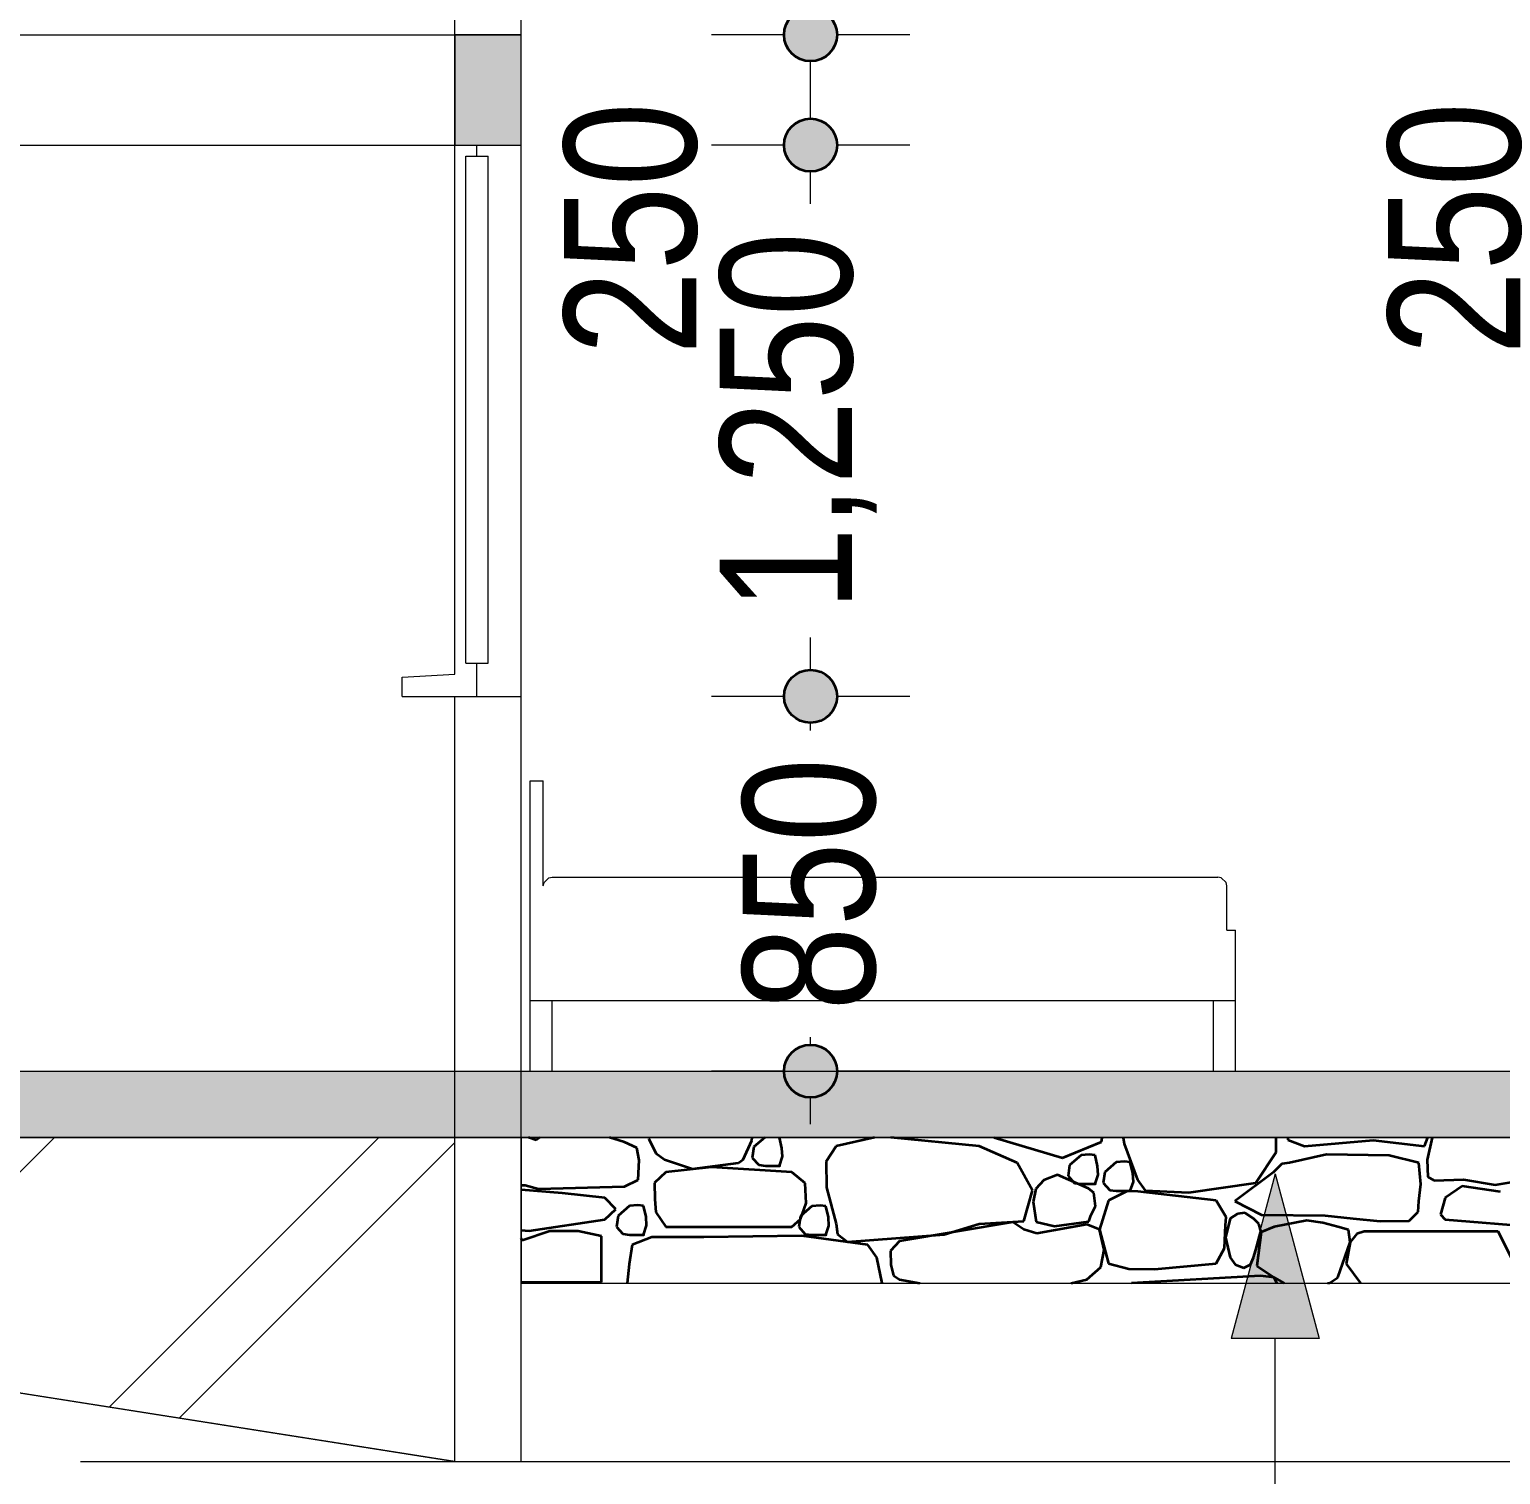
# Model space of a CAD drawing. Header units: millimetres. Extents: x 102766 to 172228, y -127504 to -81044.
# Drawn here: x 128049 to 131386, y -119014 to -115737 of the extents above; entities that cross this region are included whole.
import ezdxf

# ---------------------------------------------------------------- set-up
doc = ezdxf.new("R2010")
doc.units = ezdxf.units.MM
doc.header["$MEASUREMENT"] = 0
for name, color, linetype, lineweight in [('2D Drafting - General_Pen_No__1', 7, 'Continuous', 13), ('2D Drafting - General_Pen_No__19', 255, 'Continuous', 0), ('2D Drafting - General_Pen_No__21', 7, 'Continuous', 35), ('Dimensioning - General_Pen_No__1', 7, 'Continuous', 13), ('Dimensioning - General_Pen_No__27', 7, 'Continuous', 35), ('Interior - Furniture _Pen_No__1', 7, 'Continuous', 13), ('Shell - Roof_Pen_No__1', 7, 'Continuous', 13), ('Structural - Bearing_Pen_No__1', 7, 'Continuous', 13)]:
    doc.layers.add(name, color=color, linetype=linetype, lineweight=lineweight)
doc.layers.add('2D Drafting - General_Pen_No__105', color=7, linetype='Continuous', lineweight=13, true_color=0xcae6ff)
doc.layers.add('2D Drafting - General_Pen_No__82', color=7, linetype='Continuous', lineweight=20, true_color=0xaaaaaa)
doc.layers.add('Dimensioning - General', color=7, linetype='Continuous')
doc.layers.add('Shell - Roof', color=7, linetype='Continuous')
doc.styles.add('GENERATED_STYLE_1', font='ARIALN.TTF')
doc.linetypes.add('Break', pattern='A,0,[1,chri1.Shx,S=15.679026,R=0,X=0,Y=0],-1975.557214,0', length=1975.557214)
doc.dimstyles.new('GENERATED_STYLE__3', dxfattribs={"dimtxt": 300, "dimasz": 228, "dimexe": 0.18, "dimexo": 0, "dimgap": 0.09, "dimtad": 0, "dimdec": 0, "dimzin": 0, "dimdsep": 46, "dimtxsty": 'GENERATED_STYLE_1', "dimblk": 'ARROWHEAD_11', "dimblk1": 'ARROWHEAD_11', "dimblk2": 'ARROWHEAD_11', "dimcen": 0.09, "dimclrd": 7, "dimclre": 7, "dimclrt": 7, "dimadec": 0, "dimazin": 0, "dimtfac": 1, "dimtdec": 4, "dimtmove": 0, "dimatfit": 3, "dimfxl": 0, "dimtolj": 1, "dimtzin": 0, "dimarcsym": 0})

# ---------------------------------------------------------------- blocks, each defined once
blk = doc.blocks.new('*X28')
at = {"layer": '2D Drafting - General_Pen_No__21', "linetype": 'Continuous'}
for p, q in [((129198.7, -118255.8), (129181.1, -118249.5)), ((129207.1, -118249.5), (129198.7, -118255.8)), ((129398.8, -118260.7), (129365.1, -118249.5)), ((129426.8, -118273.3), (129398.8, -118260.7)), ((129432, -118301.3), (129426.8, -118273.3)), ((129455, -118249.5), (129453.8, -118252.5)), ((129453.8, -118252.5), (129470.2, -118285.2)), ((129668, -118299.6), (129687.4, -118256.4)), ((129687.4, -118256.4), (129688.4, -118249.5)), ((129692.5, -118271.3), (129688.8, -118295.8)), ((129717.5, -118249.5), (129692.5, -118271.3)), ((129755.9, -118273.7), (129750.4, -118249.5)), ((129757.2, -118293.3), (129755.9, -118273.7)), ((129879.2, -118269.3), (129856, -118304)), ((129966, -118249.5), (129879.2, -118269.3)), ((130203.3, -118269.3), (130003.1, -118249.5)), ((130289.6, -118307.6), (130203.3, -118269.3)), ((130237.6, -118249.5), (130392.4, -118295.7)), ((130392.4, -118295.7), (130480.8, -118259.4)), ((130480.8, -118259.4), (130481.9, -118249.5)), ((130530, -118249.5), (130532.1, -118263.9)), ((130532.1, -118263.9), (130562.4, -118345.8)), ((130876.7, -118283), (130877.2, -118249.5)), ((130903.2, -118249.5), (130903.7, -118255.2)), ((130903.7, -118255.2), (130941.2, -118269.3)), ((130941.2, -118269.3), (131096.8, -118256)), ((131096.8, -118256), (131213.2, -118269.3)), ((131213.2, -118269.3), (131221, -118249.5)), ((131231, -118249.5), (131219.1, -118300.8)), ((129429.7, -118346), (129432, -118301.3)), ((129470.2, -118285.2), (129489.7, -118299.6)), ((129489.7, -118299.6), (129552.9, -118321.1)), ((129552.9, -118321.1), (129657.8, -118307.6)), ((129657.8, -118307.6), (129668, -118299.6)), ((129688.8, -118295.8), (129703.5, -118312)), ((129703.5, -118312), (129718.5, -118314)), ((129718.5, -118314), (129750.2, -118314)), ((129750.2, -118314), (129757.2, -118293.3)), ((129856, -118304), (129856.8, -118362.9)), ((130324.2, -118370.4), (130289.6, -118307.6)), ((130408.5, -118312.4), (130404.8, -118336.9)), ((130434.5, -118289.8), (130408.5, -118312.4)), ((130453, -118288.2), (130434.5, -118289.8)), ((130466.2, -118289.8), (130453, -118288.2)), ((130472, -118314.9), (130466.2, -118289.8)), ((130514.4, -118305.6), (130488.4, -118328.3)), ((130532.8, -118304), (130514.4, -118305.6)), ((130546.1, -118305.6), (130532.8, -118304)), ((130551.9, -118330.7), (130546.1, -118305.6)), ((130830.9, -118352.6), (130876.7, -118283)), ((130889.9, -118309.4), (130869.8, -118329.1)), ((130907.1, -118307.5), (130889.9, -118309.4)), ((130990.9, -118288.2), (130907.1, -118307.5)), ((131132.9, -118290.7), (130990.9, -118288.2)), ((131200.7, -118307.5), (131132.9, -118290.7)), ((131205.3, -118355.4), (131200.7, -118307.5)), ((131219.1, -118300.8), (131220.8, -118338.8)), ((129398.8, -118361), (129429.7, -118346)), ((129493, -118328.7), (129466.6, -118353)), ((129596.6, -118317.5), (129493, -118328.7)), ((129778.8, -118328.7), (129596.6, -118317.5)), ((129808.6, -118353.3), (129778.8, -118328.7)), ((130350.1, -118346.4), (130332, -118366.2)), ((130380.7, -118334.5), (130350.1, -118346.4)), ((130451.4, -118365.6), (130380.7, -118334.5)), ((130404.8, -118336.9), (130419.5, -118353.2)), ((130466.2, -118355.1), (130473.2, -118334.5)), ((130473.2, -118334.5), (130472, -118314.9)), ((130488.4, -118328.3), (130484.7, -118352.8)), ((130553.1, -118350.3), (130551.9, -118330.7)), ((130562.4, -118345.8), (130579.7, -118370.4)), ((130869.8, -118329.1), (130782.8, -118394)), ((131220.8, -118338.8), (131235, -118347.2)), ((131235, -118347.2), (131301.5, -118344.8)), ((131301.5, -118344.8), (131373.6, -118357.5)), ((131373.6, -118357.5), (131432.3, -118347.2)), ((129164.4, -118358.3), (129174, -118358)), ((129257.6, -118375.8), (129164.4, -118368.7)), ((129174, -118358), (129203.9, -118366.2)), ((129203.9, -118366.2), (129398.8, -118361)), ((129354.5, -118386.8), (129257.6, -118375.8)), ((129466.6, -118353), (129467.9, -118389.5)), ((129810.8, -118398.4), (129808.6, -118353.3)), ((129856.8, -118362.9), (129879.2, -118445.5)), ((130304.3, -118439.6), (130324.2, -118370.4)), ((130332, -118366.2), (130325.7, -118395.6)), ((130419.5, -118353.2), (130434.5, -118355.1)), ((130434.5, -118355.1), (130466.2, -118355.1)), ((130463.2, -118375.1), (130451.4, -118365.6)), ((130467, -118405.2), (130463.2, -118375.1)), ((130484.7, -118352.8), (130499.4, -118369)), ((130539.3, -118371.5), (130496.4, -118392.7)), ((130499.4, -118369), (130514.4, -118371)), ((130514.4, -118371), (130546.1, -118371)), ((130563.1, -118372.1), (130539.3, -118371.5)), ((130546.1, -118371), (130553.1, -118350.3)), ((130740.6, -118392.7), (130563.1, -118372.1)), ((130579.7, -118370.4), (130678.5, -118374.3)), ((130678.5, -118374.3), (130830.9, -118352.6)), ((131200.7, -118394), (131205.3, -118355.4)), ((131299.1, -118360.1), (131260.1, -118386.8)), ((131386, -118373.2), (131299.1, -118360.1)), ((129379.3, -118412.1), (129354.5, -118386.8)), ((129354.5, -118435.6), (129379.3, -118412.1)), ((129410.5, -118404.9), (129384.5, -118427.5)), ((129429, -118403.3), (129410.5, -118404.9)), ((129442.2, -118404.9), (129429, -118403.3)), ((129448, -118430), (129442.2, -118404.9)), ((129467.9, -118389.5), (129469.9, -118419.1)), ((129797.8, -118434.9), (129810.8, -118398.4)), ((129823.9, -118405.3), (129797.9, -118427.9)), ((129842.4, -118403.7), (129823.9, -118405.3)), ((129855.6, -118405.3), (129842.4, -118403.7)), ((129861.4, -118430.4), (129855.6, -118405.3)), ((130325.7, -118395.6), (130332.4, -118440.8)), ((130456.9, -118426.6), (130467, -118405.2)), ((130496.4, -118392.7), (130476.2, -118458.4)), ((130763.2, -118430.5), (130740.6, -118392.7)), ((130782.8, -118394), (130843.8, -118425)), ((131198.8, -118418.4), (131200.7, -118394)), ((131260.1, -118386.8), (131249.4, -118424.4)), ((129182.9, -118461.4), (129354.5, -118435.6)), ((129384.5, -118427.5), (129380.8, -118452.1)), ((129449.2, -118449.6), (129448, -118430)), ((129469.9, -118419.1), (129493, -118452.1)), ((129778.8, -118452.1), (129797.8, -118434.9)), ((129797.9, -118427.9), (129794.2, -118452.4)), ((129862.6, -118450), (129861.4, -118430.4)), ((129879.2, -118445.5), (129882, -118468.9)), ((130280, -118442.1), (130022.4, -118485)), ((130123.9, -118469.5), (130203.3, -118445.5)), ((130203.3, -118445.5), (130304.3, -118439.6)), ((130304.6, -118458.1), (130280, -118442.1)), ((130332.4, -118440.8), (130374, -118450.9)), ((130447.5, -118446.8), (130334.2, -118467.3)), ((130374, -118450.9), (130451.8, -118440.2)), ((130476.2, -118458.4), (130447.5, -118446.8)), ((130451.8, -118440.2), (130456.9, -118426.6)), ((130762.3, -118449), (130763.2, -118430.5)), ((130772.9, -118433.6), (130762.3, -118476.6)), ((130789.1, -118423), (130772.9, -118433.6)), ((130806.1, -118420.6), (130789.1, -118423)), ((130825.7, -118433.6), (130806.1, -118420.6)), ((130837.4, -118445.4), (130825.7, -118433.6)), ((130842.6, -118464.5), (130837.4, -118445.4)), ((130843.8, -118425), (130987.8, -118427)), ((130946.4, -118437.8), (130872.6, -118452.1)), ((130982.9, -118443.1), (130946.4, -118437.8)), ((131016.5, -118452.1), (130982.9, -118443.1)), ((130987.8, -118427), (131051.6, -118433.3)), ((131051.6, -118433.3), (131112.9, -118439.6)), ((131112.9, -118439.6), (131178.4, -118438.5)), ((131178.4, -118438.5), (131198.8, -118418.4)), ((131249.4, -118424.4), (131260.1, -118435.6)), ((131260.1, -118435.6), (131574.9, -118461.4)), ((129164.4, -118459.8), (129182.9, -118461.4)), ((129166.9, -118483.4), (129164.4, -118479.2)), ((129229.9, -118461.9), (129166.9, -118483.4)), ((129294, -118462.2), (129229.9, -118461.9)), ((129347, -118473.7), (129294, -118462.2)), ((129347, -118578.2), (129347, -118473.7)), ((129380.8, -118452.1), (129395.5, -118468.3)), ((129395.5, -118468.3), (129410.5, -118470.3)), ((129410.5, -118470.3), (129442.2, -118470.3)), ((129461, -118475.9), (129416.1, -118493)), ((129442.2, -118470.3), (129449.2, -118449.6)), ((129529.4, -118475.9), (129461, -118475.9)), ((129493, -118452.1), (129778.8, -118452.1)), ((129578.6, -118475.9), (129510.3, -118475.9)), ((129801.4, -118472.5), (129578.6, -118475.9)), ((129794.2, -118452.4), (129809, -118468.7)), ((129951.1, -118493), (129801.4, -118472.5)), ((129809, -118468.7), (129823.9, -118470.6)), ((129823.9, -118470.6), (129855.6, -118470.6)), ((129855.6, -118470.6), (129862.6, -118450)), ((129882, -118468.9), (129904.9, -118486.1)), ((129904.9, -118486.1), (130123.9, -118469.5)), ((130334.2, -118467.3), (130304.6, -118458.1)), ((130487, -118504.6), (130476.2, -118458.4)), ((130476.2, -118458.4), (130496.4, -118535.9)), ((130759.9, -118500.5), (130762.3, -118449)), ((130762.3, -118476.6), (130772.9, -118522.1)), ((130825.7, -118522.1), (130842.6, -118464.5)), ((130842.6, -118464.5), (130833.2, -118540.7)), ((130872.6, -118452.1), (130842.6, -118464.5)), ((131040.9, -118459.5), (131016.5, -118452.1)), ((131044.5, -118487.4), (131040.9, -118459.5)), ((131060, -118468.6), (131044.5, -118487.4)), ((131076.6, -118463.3), (131060, -118468.6)), ((131380.2, -118463.3), (131076.6, -118463.3)), ((131420.3, -118542.7), (131380.2, -118463.3)), ((129416.1, -118493), (129409.6, -118537.3)), ((129971.4, -118522.1), (129951.1, -118493)), ((130022.4, -118485), (130002.1, -118506.9)), ((130002.1, -118506.9), (130002.6, -118538.4)), ((130479.2, -118543.7), (130487, -118504.6)), ((130740.6, -118535.9), (130759.9, -118500.5)), ((131016.5, -118567), (131044.5, -118487.4)), ((131044.5, -118487.4), (131035.6, -118536.4)), ((129409.6, -118537.3), (129405.3, -118580)), ((129983.1, -118580), (129971.4, -118522.1)), ((130002.6, -118538.4), (130009.3, -118562.5)), ((130447.5, -118572.2), (130479.2, -118543.7)), ((130496.4, -118535.9), (130542.6, -118547.5)), ((130542.6, -118547.5), (130601, -118548.6)), ((130601, -118548.6), (130740.6, -118535.9)), ((130772.9, -118522.1), (130784.2, -118537.9)), ((130784.2, -118537.9), (130803.9, -118545.5)), ((130803.9, -118545.5), (130818.6, -118537.7)), ((130818.6, -118537.7), (130825.7, -118522.1)), ((130833.2, -118540.7), (130872.6, -118567)), ((131035.6, -118536.4), (131068.1, -118580)), ((129164.4, -118578.2), (129347, -118578.2)), ((130009.3, -118562.5), (130022.4, -118572.2)), ((130022.4, -118572.2), (130069.1, -118580)), ((130412.1, -118580), (130447.5, -118572.2)), ((130841.6, -118563.7), (130548.5, -118580)), ((130872.6, -118567), (130841.6, -118563.7)), ((130878.3, -118580), (130872.6, -118567)), ((130872.6, -118567), (130894.9, -118580)), ((130993.9, -118580), (130998.5, -118579.3)), ((130998.5, -118579.3), (131016.5, -118567))]:
    blk.add_line(p, q, dxfattribs=at)
for p in [(129750.2, -118314), (130466.2, -118355.1), (130546.1, -118371), (129442.2, -118470.3), (129855.6, -118470.6)]:
    blk.add_point(p, dxfattribs=at)
blk = doc.blocks.new('Fill_14')
at = {"layer": '2D Drafting - General_Pen_No__19', "linetype": 'Continuous'}
for p, q in [((132764.9, -118249.5), (129164.4, -118249.5)), ((129164.4, -118249.5), (129164.4, -118580)), ((129164.4, -118580), (132764.9, -118580))]:
    blk.add_line(p, q, dxfattribs=at)
at = {"layer": '2D Drafting - General_Pen_No__21', "linetype": 'Continuous'}
blk.add_blockref('*X28', (0, 0), dxfattribs=at)
blk = doc.blocks.new('Line_12', base_point=(130874.8, -120086.9))
at = {"layer": 'Shell - Roof', "linetype": 'Continuous', "lineweight": 0, "true_color": 0x000000}
for points in [[(130874.8, -118332.3), (130774.8, -118705.5), (130974.8, -118705.5)], [(130874.8, -120086.9), (130974.8, -119713.7), (130774.8, -119713.7)]]:
    blk.add_hatch(color=18, dxfattribs=at).paths.add_polyline_path(points)
at = {"layer": 'Shell - Roof_Pen_No__1', "linetype": 'Continuous'}
for p, q in [((130874.8, -118332.3), (130774.8, -118705.5)), ((130874.8, -118332.3), (130974.8, -118705.5)), ((130974.8, -118705.5), (130774.8, -118705.5)), ((130874.8, -119713.7), (130874.8, -118705.5)), ((130874.8, -120086.9), (130774.8, -119713.7)), ((130774.8, -119713.7), (130974.8, -119713.7)), ((130874.8, -120086.9), (130974.8, -119713.7))]:
    blk.add_line(p, q, dxfattribs=at)
blk = doc.blocks.new('*D316')
at = {"layer": 'Dimensioning - General', "linetype": 'Continuous', "lineweight": 0, "true_color": 0x000000}
for points in [[(129880.9, -117249.5), (129876.3, -117226.6), (129863.3, -117207.1), (129843.8, -117194.1), (129820.9, -117189.5), (129797.9, -117194.1), (129778.4, -117207.1), (129765.4, -117226.6), (129760.9, -117249.5), (129765.4, -117272.5), (129778.4, -117292), (129797.9, -117305), (129820.9, -117309.5), (129843.8, -117305), (129863.3, -117292), (129876.3, -117272.5)], [(129880.9, -118099.5), (129876.3, -118076.6), (129863.3, -118057.1), (129843.8, -118044.1), (129820.9, -118039.5), (129797.9, -118044.1), (129778.4, -118057.1), (129765.4, -118076.6), (129760.9, -118099.5), (129765.4, -118122.5), (129778.4, -118142), (129797.9, -118155), (129820.9, -118159.5), (129843.8, -118155), (129863.3, -118142), (129876.3, -118122.5)]]:
    blk.add_hatch(color=18, dxfattribs=at).paths.add_polyline_path(points)
at = {"layer": 'Dimensioning - General_Pen_No__1', "linetype": 'Continuous'}
for p, q in [((129760.9, -117249.5), (129595.9, -117249.5)), ((130045.9, -117249.5), (129880.9, -117249.5)), ((129820.9, -117326.8), (129820.9, -117309.5)), ((129820.9, -118039.5), (129820.9, -118022.2)), ((129760.9, -118099.5), (129595.9, -118099.5)), ((130045.9, -118099.5), (129880.9, -118099.5)), ((129820.9, -118219.5), (129820.9, -118159.5))]:
    blk.add_line(p, q, dxfattribs=at)
at = {"layer": 'Dimensioning - General_Pen_No__27', "linetype": 'Continuous'}
for centre in [(129820.9, -117249.5), (129820.9, -118099.5)]:
    blk.add_circle(centre, 60, dxfattribs=at)
at = {"layer": 'Dimensioning - General_Pen_No__1', "insert": (129970.9, -117962.5), "char_height": 300, "attachment_point": 7, "rotation": 90, "style": 'GENERATED_STYLE_1'}
blk.add_mtext('{850}', dxfattribs=at)
blk = doc.blocks.new('ARROWHEAD_11')
at = {"color": 0, "linetype": 'Continuous', "lineweight": 0}
blk.add_line((0, 0), (-1, 0), dxfattribs=at)
at = {"color": 0, "linetype": 'Continuous', "lineweight": 0, "const_width": 0.25, "flags": 128}
blk.add_lwpolyline([(-0.125, 0, 1), (0.125, 0, 1)], format="xyb", close=True, dxfattribs=at)
blk = doc.blocks.new('*D317')
at = {"layer": 'Dimensioning - General', "linetype": 'Continuous', "lineweight": 0, "true_color": 0x000000}
for points in [[(129880.9, -115999.5), (129876.3, -115976.6), (129863.3, -115957.1), (129843.8, -115944.1), (129820.9, -115939.5), (129797.9, -115944.1), (129778.4, -115957.1), (129765.4, -115976.6), (129760.9, -115999.5), (129765.4, -116022.5), (129778.4, -116042), (129797.9, -116055), (129820.9, -116059.5), (129843.8, -116055), (129863.3, -116042), (129876.3, -116022.5)], [(129880.9, -117249.5), (129876.3, -117226.6), (129863.3, -117207.1), (129843.8, -117194.1), (129820.9, -117189.5), (129797.9, -117194.1), (129778.4, -117207.1), (129765.4, -117226.6), (129760.9, -117249.5), (129765.4, -117272.5), (129778.4, -117292), (129797.9, -117305), (129820.9, -117309.5), (129843.8, -117305), (129863.3, -117292), (129876.3, -117272.5)]]:
    blk.add_hatch(color=18, dxfattribs=at).paths.add_polyline_path(points)
at = {"layer": 'Dimensioning - General_Pen_No__1', "linetype": 'Continuous'}
for p, q in [((129760.9, -115999.5), (129595.9, -115999.5)), ((130045.9, -115999.5), (129880.9, -115999.5)), ((129820.9, -116132.8), (129820.9, -116059.5)), ((129820.9, -117189.5), (129820.9, -117116.2)), ((129760.9, -117249.5), (129595.9, -117249.5)), ((130045.9, -117249.5), (129880.9, -117249.5))]:
    blk.add_line(p, q, dxfattribs=at)
at = {"layer": 'Dimensioning - General_Pen_No__27', "linetype": 'Continuous'}
for centre in [(129820.9, -115999.5), (129820.9, -117249.5)]:
    blk.add_circle(centre, 60, dxfattribs=at)
at = {"layer": 'Dimensioning - General_Pen_No__1', "char_height": 300, "attachment_point": 7, "rotation": 90, "style": 'GENERATED_STYLE_1'}
for s, insert in [('{250}', (129565.9, -116475.5)), ('{1,250}', (129970.9, -117056.5))]:
    blk.add_mtext(s, dxfattribs=dict(at, insert=insert))
blk = doc.blocks.new('*D318')
at = {"layer": 'Dimensioning - General', "linetype": 'Continuous', "lineweight": 0, "true_color": 0x000000}
for points in [[(129880.9, -115749.5), (129876.3, -115726.6), (129863.3, -115707.1), (129843.8, -115694.1), (129820.9, -115689.5), (129797.9, -115694.1), (129778.4, -115707.1), (129765.4, -115726.6), (129760.9, -115749.5), (129765.4, -115772.5), (129778.4, -115792), (129797.9, -115805), (129820.9, -115809.5), (129843.8, -115805), (129863.3, -115792), (129876.3, -115772.5)], [(129880.9, -115999.5), (129876.3, -115976.6), (129863.3, -115957.1), (129843.8, -115944.1), (129820.9, -115939.5), (129797.9, -115944.1), (129778.4, -115957.1), (129765.4, -115976.6), (129760.9, -115999.5), (129765.4, -116022.5), (129778.4, -116042), (129797.9, -116055), (129820.9, -116059.5), (129843.8, -116055), (129863.3, -116042), (129876.3, -116022.5)]]:
    blk.add_hatch(color=18, dxfattribs=at).paths.add_polyline_path(points)
at = {"layer": 'Dimensioning - General_Pen_No__1', "linetype": 'Continuous'}
for p, q in [((129760.9, -115749.5), (129595.9, -115749.5)), ((130045.9, -115749.5), (129880.9, -115749.5)), ((129820.9, -115939.5), (129820.9, -115809.5)), ((129760.9, -115999.5), (129595.9, -115999.5)), ((130045.9, -115999.5), (129880.9, -115999.5))]:
    blk.add_line(p, q, dxfattribs=at)
at = {"layer": 'Dimensioning - General_Pen_No__27', "linetype": 'Continuous'}
for centre in [(129820.9, -115749.5), (129820.9, -115999.5)]:
    blk.add_circle(centre, 60, dxfattribs=at)
blk = doc.blocks.new('*D319')
at = {"layer": 'Dimensioning - General', "linetype": 'Continuous', "lineweight": 0, "true_color": 0x000000}
for points in [[(129880.9, -115399.5), (129876.3, -115376.6), (129863.3, -115357.1), (129843.8, -115344.1), (129820.9, -115339.5), (129797.9, -115344.1), (129778.4, -115357.1), (129765.4, -115376.6), (129760.9, -115399.5), (129765.4, -115422.5), (129778.4, -115442), (129797.9, -115455), (129820.9, -115459.5), (129843.8, -115455), (129863.3, -115442), (129876.3, -115422.5)], [(129880.9, -115749.5), (129876.3, -115726.6), (129863.3, -115707.1), (129843.8, -115694.1), (129820.9, -115689.5), (129797.9, -115694.1), (129778.4, -115707.1), (129765.4, -115726.6), (129760.9, -115749.5), (129765.4, -115772.5), (129778.4, -115792), (129797.9, -115805), (129820.9, -115809.5), (129843.8, -115805), (129863.3, -115792), (129876.3, -115772.5)]]:
    blk.add_hatch(color=18, dxfattribs=at).paths.add_polyline_path(points)
at = {"layer": 'Dimensioning - General_Pen_No__1', "linetype": 'Continuous'}
for p, q in [((129820.9, -115339.5), (129820.9, -115279.5)), ((129760.9, -115399.5), (129595.9, -115399.5)), ((130045.9, -115399.5), (129880.9, -115399.5)), ((129820.9, -115689.5), (129820.9, -115459.5)), ((129760.9, -115749.5), (129595.9, -115749.5)), ((130045.9, -115749.5), (129880.9, -115749.5))]:
    blk.add_line(p, q, dxfattribs=at)
at = {"layer": 'Dimensioning - General_Pen_No__27', "linetype": 'Continuous'}
for centre in [(129820.9, -115399.5), (129820.9, -115749.5)]:
    blk.add_circle(centre, 60, dxfattribs=at)
at = {"layer": 'Dimensioning - General_Pen_No__1', "insert": (129565.9, -115599.5), "char_height": 300, "attachment_point": 7, "rotation": 90, "style": 'GENERATED_STYLE_1'}
blk.add_mtext('{350}', dxfattribs=at)
blk = doc.blocks.new('*D320')
at = {"layer": 'Dimensioning - General', "linetype": 'Continuous', "lineweight": 0, "true_color": 0x000000}
for points in [[(131749.7, -115999.5), (131745.1, -115976.6), (131732.1, -115957.1), (131712.6, -115944.1), (131689.7, -115939.5), (131666.7, -115944.1), (131647.2, -115957.1), (131634.2, -115976.6), (131629.7, -115999.5), (131634.2, -116022.5), (131647.2, -116042), (131666.7, -116055), (131689.7, -116059.5), (131712.6, -116055), (131732.1, -116042), (131745.1, -116022.5)], [(131749.7, -118099.5), (131745.1, -118076.6), (131732.1, -118057.1), (131712.6, -118044.1), (131689.7, -118039.5), (131666.7, -118044.1), (131647.2, -118057.1), (131634.2, -118076.6), (131629.7, -118099.5), (131634.2, -118122.5), (131647.2, -118142), (131666.7, -118155), (131689.7, -118159.5), (131712.6, -118155), (131732.1, -118142), (131745.1, -118122.5)]]:
    blk.add_hatch(color=18, dxfattribs=at).paths.add_polyline_path(points)
at = {"layer": 'Dimensioning - General_Pen_No__1', "linetype": 'Continuous'}
for p, q in [((131629.7, -115999.5), (131464.7, -115999.5)), ((131914.7, -115999.5), (131749.7, -115999.5)), ((131689.7, -116557.8), (131689.7, -116059.5)), ((131689.7, -118039.5), (131689.7, -117541.2)), ((131629.7, -118099.5), (131464.7, -118099.5)), ((131914.7, -118099.5), (131749.7, -118099.5)), ((131689.7, -118219.5), (131689.7, -118159.5))]:
    blk.add_line(p, q, dxfattribs=at)
at = {"layer": 'Dimensioning - General_Pen_No__27', "linetype": 'Continuous'}
for centre in [(131689.7, -115999.5), (131689.7, -118099.5)]:
    blk.add_circle(centre, 60, dxfattribs=at)
at = {"layer": 'Dimensioning - General_Pen_No__1', "char_height": 300, "attachment_point": 7, "rotation": 90, "style": 'GENERATED_STYLE_1'}
for s, insert in [('{250}', (131434.7, -116475.5)), ('{2,100}', (131839.7, -117481.5))]:
    blk.add_mtext(s, dxfattribs=dict(at, insert=insert))
blk = doc.blocks.new('*D321')
at = {"layer": 'Dimensioning - General', "linetype": 'Continuous', "lineweight": 0, "true_color": 0x000000}
for points in [[(131749.7, -115749.5), (131745.1, -115726.6), (131732.1, -115707.1), (131712.6, -115694.1), (131689.7, -115689.5), (131666.7, -115694.1), (131647.2, -115707.1), (131634.2, -115726.6), (131629.7, -115749.5), (131634.2, -115772.5), (131647.2, -115792), (131666.7, -115805), (131689.7, -115809.5), (131712.6, -115805), (131732.1, -115792), (131745.1, -115772.5)], [(131749.7, -115999.5), (131745.1, -115976.6), (131732.1, -115957.1), (131712.6, -115944.1), (131689.7, -115939.5), (131666.7, -115944.1), (131647.2, -115957.1), (131634.2, -115976.6), (131629.7, -115999.5), (131634.2, -116022.5), (131647.2, -116042), (131666.7, -116055), (131689.7, -116059.5), (131712.6, -116055), (131732.1, -116042), (131745.1, -116022.5)]]:
    blk.add_hatch(color=18, dxfattribs=at).paths.add_polyline_path(points)
at = {"layer": 'Dimensioning - General_Pen_No__1', "linetype": 'Continuous'}
for p, q in [((131629.7, -115749.5), (131464.7, -115749.5)), ((131914.7, -115749.5), (131749.7, -115749.5)), ((131689.7, -115939.5), (131689.7, -115809.5)), ((131629.7, -115999.5), (131464.7, -115999.5)), ((131914.7, -115999.5), (131749.7, -115999.5))]:
    blk.add_line(p, q, dxfattribs=at)
at = {"layer": 'Dimensioning - General_Pen_No__27', "linetype": 'Continuous'}
for centre in [(131689.7, -115749.5), (131689.7, -115999.5)]:
    blk.add_circle(centre, 60, dxfattribs=at)
blk = doc.blocks.new('*D322')
at = {"layer": 'Dimensioning - General', "linetype": 'Continuous', "lineweight": 0, "true_color": 0x000000}
for points in [[(131749.7, -115399.5), (131745.1, -115376.6), (131732.1, -115357.1), (131712.6, -115344.1), (131689.7, -115339.5), (131666.7, -115344.1), (131647.2, -115357.1), (131634.2, -115376.6), (131629.7, -115399.5), (131634.2, -115422.5), (131647.2, -115442), (131666.7, -115455), (131689.7, -115459.5), (131712.6, -115455), (131732.1, -115442), (131745.1, -115422.5)], [(131749.7, -115749.5), (131745.1, -115726.6), (131732.1, -115707.1), (131712.6, -115694.1), (131689.7, -115689.5), (131666.7, -115694.1), (131647.2, -115707.1), (131634.2, -115726.6), (131629.7, -115749.5), (131634.2, -115772.5), (131647.2, -115792), (131666.7, -115805), (131689.7, -115809.5), (131712.6, -115805), (131732.1, -115792), (131745.1, -115772.5)]]:
    blk.add_hatch(color=18, dxfattribs=at).paths.add_polyline_path(points)
at = {"layer": 'Dimensioning - General_Pen_No__1', "linetype": 'Continuous'}
for p, q in [((131689.7, -115339.5), (131689.7, -115279.5)), ((131629.7, -115399.5), (131464.7, -115399.5)), ((131914.7, -115399.5), (131749.7, -115399.5)), ((131689.7, -115689.5), (131689.7, -115459.5)), ((131629.7, -115749.5), (131464.7, -115749.5)), ((131914.7, -115749.5), (131749.7, -115749.5))]:
    blk.add_line(p, q, dxfattribs=at)
at = {"layer": 'Dimensioning - General_Pen_No__27', "linetype": 'Continuous'}
for centre in [(131689.7, -115399.5), (131689.7, -115749.5)]:
    blk.add_circle(centre, 60, dxfattribs=at)
at = {"layer": 'Dimensioning - General_Pen_No__1', "insert": (131434.7, -115599.5), "char_height": 300, "attachment_point": 7, "rotation": 90, "style": 'GENERATED_STYLE_1'}
blk.add_mtext('{350}', dxfattribs=at)
blk = doc.blocks.new('*D323')
at = {"layer": 'Dimensioning - General', "linetype": 'Continuous', "lineweight": 0, "true_color": 0x000000}
for points in [[(136040.5, -115399.5), (136036, -115376.6), (136023, -115357.1), (136003.5, -115344.1), (135980.5, -115339.5), (135957.6, -115344.1), (135938.1, -115357.1), (135925.1, -115376.6), (135920.5, -115399.5), (135925.1, -115422.5), (135938.1, -115442), (135957.6, -115455), (135980.5, -115459.5), (136003.5, -115455), (136023, -115442), (136036, -115422.5)], [(136040.5, -118099.5), (136036, -118076.6), (136023, -118057.1), (136003.5, -118044.1), (135980.5, -118039.5), (135957.6, -118044.1), (135938.1, -118057.1), (135925.1, -118076.6), (135920.5, -118099.5), (135925.1, -118122.5), (135938.1, -118142), (135957.6, -118155), (135980.5, -118159.5), (136003.5, -118155), (136023, -118142), (136036, -118122.5)]]:
    blk.add_hatch(color=18, dxfattribs=at).paths.add_polyline_path(points)
at = {"layer": 'Dimensioning - General_Pen_No__1', "linetype": 'Continuous'}
for p, q in [((135980.5, -115339.5), (135980.5, -115279.5)), ((135920.5, -115399.5), (135755.5, -115399.5)), ((136205.5, -115399.5), (136040.5, -115399.5)), ((135980.5, -116257.8), (135980.5, -115459.5)), ((135980.5, -118039.5), (135980.5, -117241.2)), ((135920.5, -118099.5), (135755.5, -118099.5)), ((136205.5, -118099.5), (136040.5, -118099.5)), ((135980.5, -118219.5), (135980.5, -118159.5))]:
    blk.add_line(p, q, dxfattribs=at)
at = {"layer": 'Dimensioning - General_Pen_No__27', "linetype": 'Continuous'}
for centre in [(135980.5, -115399.5), (135980.5, -118099.5)]:
    blk.add_circle(centre, 60, dxfattribs=at)
at = {"layer": 'Dimensioning - General_Pen_No__1', "insert": (136130.5, -117181.5), "char_height": 300, "attachment_point": 7, "rotation": 90, "style": 'GENERATED_STYLE_1'}
blk.add_mtext('{2,700}', dxfattribs=at)

msp = doc.modelspace()

# ---------------------------------------------------------------- hatches: boundary and pattern name
at = {"layer": '2D Drafting - General_Pen_No__82', "linetype": 'Continuous'}
for points in [[(129014.4, -115749.5), (129014.4, -115999.5), (129164.4, -115999.5), (129164.4, -115749.5)], [(126564.9, -118099.5), (138664.9, -118099.5), (138664.9, -118249.5), (126564.9, -118249.5)]]:
    msp.add_hatch(color=256, dxfattribs=at).paths.add_polyline_path(points)
h = msp.add_hatch(dxfattribs=at)
h.set_pattern_fill('Double_1_4', color=256, style=0, pattern_type=2)
h.set_pattern_definition([(45, (0, 0), (-459.6194, 459.6194), []), (45, (-91.9, 91.9), (-459.6194, 459.6194), [])])
h.paths.add_polyline_path([(124351.4, -118249.5), (129014.4, -118984.6), (129014.4, -118249.5)])

# ---------------------------------------------------------------- linework, layer by layer
at = {"layer": '2D Drafting - General_Pen_No__1', "linetype": 'Continuous'}
msp.add_line((129014.4, -118984.6), (124351.4, -118249.5), dxfattribs=at)
at = {"layer": '2D Drafting - General_Pen_No__105', "linetype": 'Continuous', "flags": 128}
for points in [[(129014.4, -115749.5), (129014.4, -115999.5), (129164.4, -115999.5), (129164.4, -115749.5)], [(126564.9, -118099.5), (138664.9, -118099.5), (138664.9, -118249.5), (126564.9, -118249.5)], [(124351.4, -118249.5), (129014.4, -118984.6), (129014.4, -118249.5)]]:
    msp.add_lwpolyline(points, close=True, dxfattribs=at)
at = {"layer": 'Interior - Furniture _Pen_No__1', "linetype": 'Continuous'}
for p, q in [((129184.8, -117440.8), (129214.8, -117440.8)), ((129184.8, -117939.5), (129184.8, -117440.8)), ((129214.8, -117679.5), (129214.8, -117440.8)), ((129214.8, -117679.5), (129216.4, -117671.9)), ((129216.4, -117671.9), (129227.2, -117661)), ((129227.2, -117661), (129234.8, -117659.5)), ((129234.8, -117659.5), (130744.8, -117659.5)), ((130752.5, -117661), (130744.8, -117659.5)), ((130763.3, -117671.9), (130752.5, -117661)), ((130764.8, -117679.5), (130763.3, -117671.9)), ((130764.8, -117689.5), (130764.8, -117679.5)), ((130764.8, -117779.5), (130764.8, -117689.5)), ((130764.8, -117779.5), (130784.8, -117779.5)), ((130784.8, -117939.5), (130784.8, -117779.5)), ((129184.8, -118099.5), (129184.8, -117939.5)), ((129184.8, -117939.5), (129214.8, -117939.5)), ((129214.8, -117939.5), (130784.8, -117939.5)), ((129234.8, -118099.5), (129234.8, -117939.5)), ((130734.8, -118099.5), (130734.8, -117939.5)), ((130784.8, -118099.5), (130784.8, -117939.5))]:
    msp.add_line(p, q, dxfattribs=at)
at = {"layer": 'Structural - Bearing_Pen_No__1', "linetype": 'Continuous'}
for p, q in [((129164.4, -115999.5), (129164.4, -115349.5)), ((129014.4, -115999.5), (129014.4, -115399.5)), ((126564.9, -115749.5), (129014.4, -115749.5)), ((129014.4, -115749.5), (129164.4, -115749.5)), ((126564.9, -115999.5), (129014.4, -115999.5)), ((129014.4, -115999.5), (129039.4, -115999.5)), ((129014.4, -116049.5), (129014.4, -115999.5)), ((129014.4, -115999.5), (129164.4, -115999.5)), ((129039.4, -115999.5), (129064.4, -115999.5)), ((129064.4, -116024.5), (129064.4, -115999.5)), ((129164.4, -118984.6), (129164.4, -115999.5)), ((129039.4, -116024.5), (129054.4, -116024.5)), ((129039.4, -116074.5), (129039.4, -116024.5)), ((129039.4, -116049.5), (129039.4, -116024.5)), ((129039.4, -116024.5), (129064.4, -116024.5)), ((129054.4, -116024.5), (129089.4, -116024.5)), ((129089.4, -116074.5), (129089.4, -116024.5)), ((129014.4, -117149.5), (129014.4, -116049.5)), ((129039.4, -117149.5), (129039.4, -116049.5)), ((129039.4, -117124.5), (129039.4, -116074.5)), ((129089.4, -117124.5), (129089.4, -116074.5)), ((129039.4, -117174.5), (129039.4, -117124.5)), ((129089.4, -117174.5), (129089.4, -117124.5)), ((129014.4, -117199.5), (129014.4, -117149.5)), ((129039.4, -117174.5), (129039.4, -117149.5)), ((129039.4, -117174.5), (129054.4, -117174.5)), ((129039.4, -117174.5), (129064.4, -117174.5)), ((129054.4, -117174.5), (129089.4, -117174.5)), ((129064.4, -117249.5), (129064.4, -117174.5)), ((128894.4, -117205.8), (129014.4, -117199.5)), ((128894.4, -117249.5), (128894.4, -117205.8)), ((128894.4, -117249.5), (129014.4, -117249.5)), ((129014.4, -117249.5), (129039.4, -117249.5)), ((129014.4, -117249.5), (129164.4, -117249.5)), ((129014.4, -118984.6), (129014.4, -117249.5)), ((129039.4, -117249.5), (129064.4, -117249.5)), ((129164.4, -118099.5), (129164.4, -117249.5)), ((127846.6, -118099.5), (129014.4, -118099.5)), ((129014.4, -118099.5), (129164.4, -118099.5)), ((129014.4, -118099.5), (137214.9, -118099.5)), ((129014.4, -118249.5), (129014.4, -118099.5)), ((124351.4, -118249.5), (129014.4, -118249.5)), ((129014.4, -118249.5), (137214.9, -118249.5))]:
    msp.add_line(p, q, dxfattribs=at)
at = {"layer": 'Structural - Bearing_Pen_No__1', "linetype": 'Break'}
msp.add_line((128165, -118984.6), (138288.1, -118984.6), dxfattribs=at)

# ---------------------------------------------------------------- block references
at = {"layer": '2D Drafting - General_Pen_No__21', "linetype": 'Continuous'}
msp.add_blockref('Fill_14', (0, 0), dxfattribs=at)
at = {"layer": 'Shell - Roof', "linetype": 'Continuous'}
msp.add_blockref('Line_12', (130874.8, -120086.9), dxfattribs=at)

# ---------------------------------------------------------------- dimensions: what is measured, and where the dimension line sits
at = {"layer": 'Dimensioning - General', "linetype": 'Continuous'}
for base, p1, p2, picture, middle in [((129820.9, -118099.5), (129164.4, -115749.5), (129164.4, -115399.5), '*D319', (129415.9, -115258)), ((131689.7, -118099.5), (129164.4, -115749.5), (129164.4, -115399.5), '*D322', (131284.7, -115258)), ((135980.5, -118099.5), (129164.4, -118099.5), (129164.4, -115399.5), '*D323', (135980.5, -116668.6)), ((129820.9, -118099.5), (129164.4, -115999.5), (129164.4, -115749.5), '*D318', (129415.9, -116134)), ((131689.7, -118099.5), (132914.9, -115999.5), (129164.4, -115749.5), '*D321', (131284.7, -116134)), ((129820.9, -118099.5), (129164.4, -117249.5), (129164.4, -115999.5), '*D317', (129820.9, -116543.6)), ((131689.7, -118099.5), (129164.4, -118099.5), (132914.9, -115999.5), '*D320', (131689.7, -116968.6)), ((129820.9, -118099.5), (129164.4, -118099.5), (129164.4, -117249.5), '*D316', (129820.9, -117621))]:
    dim = msp.add_linear_dim(base=base, p1=p1, p2=p2, angle=90, dimstyle='GENERATED_STYLE__3', dxfattribs=at)
    dim.commit()
    dim.dimension.update_dxf_attribs({"geometry": picture, "text_midpoint": middle})

doc.saveas('drawing.dxf')
